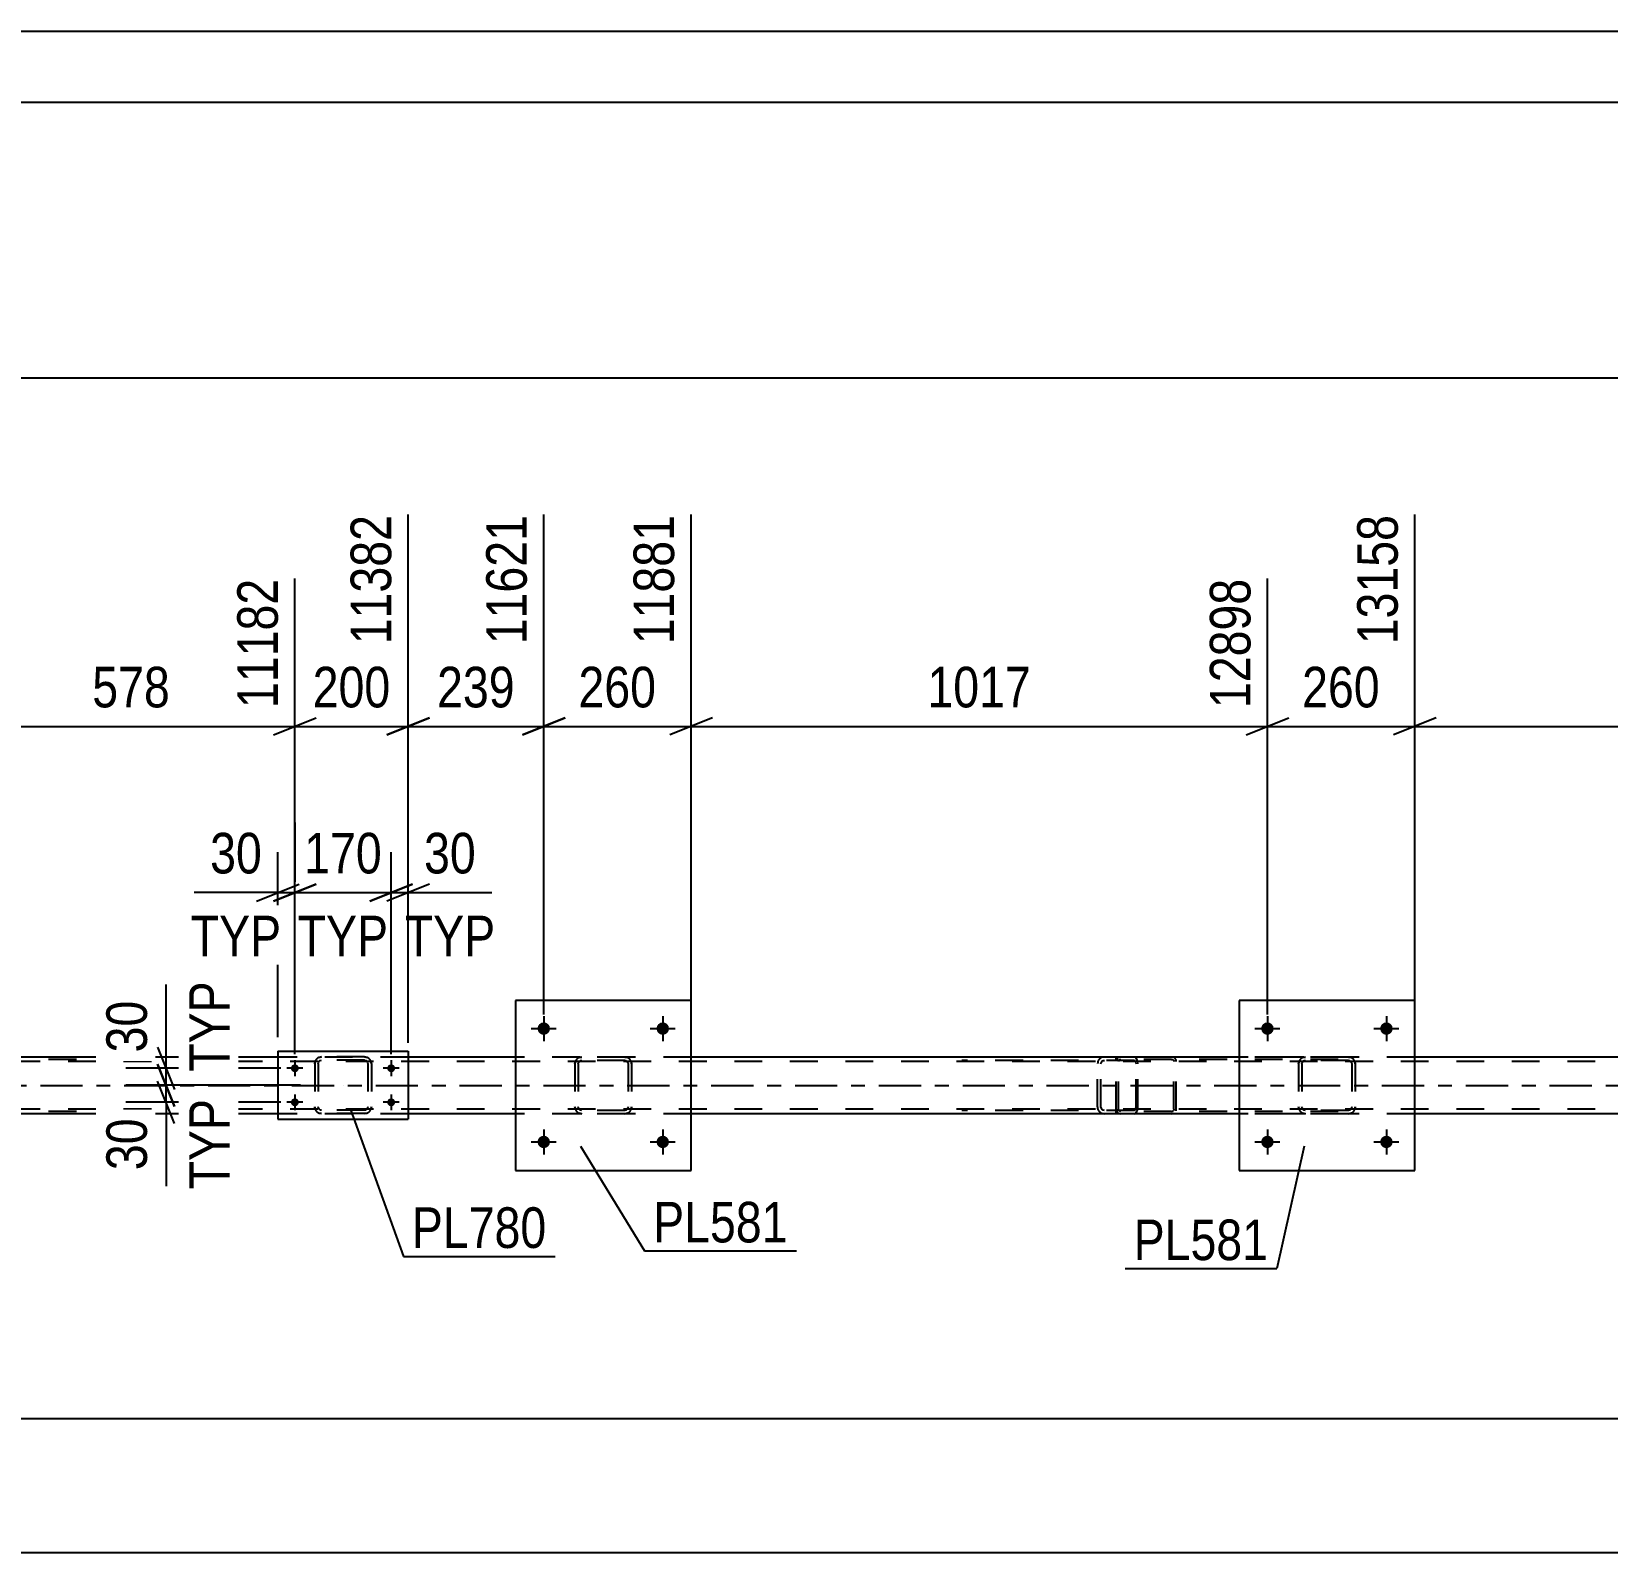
# Model space of a CAD drawing. Header units: millimetres. Extents: x -85 to 756, y -411 to 183.
# Drawn here: x 420.5 to 531.7, y 75.4 to 182.7 of the extents above; entities that cross this region are included whole.
import ezdxf

# ---------------------------------------------------------------- set-up
doc = ezdxf.new("R2010")
doc.units = ezdxf.units.MM
doc.linetypes.add('DXK_LINE_DOT2', pattern=[3.9198, 1.9599, -1.9599])
doc.linetypes.add('DXK_LINE_DOT3', pattern=[5.9187, 2.979, -0.9799, 0.9799, -0.9799])
doc.styles.add('Arial Narrow', font='ARIALN.TTF', dxfattribs={"height": 0.2})

# ---------------------------------------------------------------- blocks, each defined once
blk = doc.blocks.new('Unknown-814185790-1133')
at = {"color": 5, "linetype": 'Continuous'}
for p, q in [((756.15, 182.74), (-84.85, 182.74)), ((751.15, 177.74), (-79.85, 177.74))]:
    blk.add_line(p, q, dxfattribs=at)
blk = doc.blocks.new('Part-814185790-2768 - 2686')
at = {"color": 7, "linetype": 'DXK_LINE_DOT2'}
for p, q in [((459.11, 110.34), (459.3, 110.37)), ((459.3, 110.37), (459.11, 110.34)), ((459.2, 110.12), (459.3, 110.13)), ((462.34, 110.37), (459.3, 110.37)), ((462.34, 110.13), (459.3, 110.13)), ((462.34, 110.37), (462.52, 110.34)), ((462.52, 110.34), (462.34, 110.37)), ((462.34, 110.13), (462.43, 110.12)), ((458.82, 109.89), (458.85, 110.08)), ((458.85, 110.08), (458.82, 109.89)), ((458.82, 109.89), (458.82, 106.85)), ((459.06, 109.89), (459.07, 109.99)), ((459.06, 109.89), (459.06, 106.85)), ((459.07, 109.99), (459.13, 110.06)), ((459.13, 110.06), (459.2, 110.12)), ((462.43, 110.12), (462.51, 110.06)), ((462.51, 110.06), (462.56, 109.99)), ((462.56, 109.99), (462.58, 109.89)), ((462.58, 109.89), (462.58, 106.85)), ((462.78, 110.08), (462.82, 109.89)), ((462.82, 109.89), (462.78, 110.08)), ((462.82, 109.89), (462.82, 106.85)), ((458.85, 106.67), (458.82, 106.85)), ((458.82, 106.85), (458.85, 106.67)), ((459.07, 106.76), (459.06, 106.85)), ((462.58, 106.85), (462.56, 106.76)), ((462.82, 106.85), (462.78, 106.67)), ((462.78, 106.67), (462.82, 106.85)), ((459.13, 106.69), (459.07, 106.76)), ((459.3, 106.37), (459.11, 106.41)), ((459.11, 106.41), (459.3, 106.37)), ((459.2, 106.63), (459.13, 106.69)), ((459.3, 106.61), (459.2, 106.63)), ((462.34, 106.61), (459.3, 106.61)), ((462.34, 106.37), (459.3, 106.37)), ((462.43, 106.63), (462.34, 106.61)), ((462.52, 106.41), (462.34, 106.37)), ((462.34, 106.37), (462.52, 106.41)), ((462.51, 106.69), (462.43, 106.63)), ((462.56, 106.76), (462.51, 106.69))]:
    blk.add_line(p, q, dxfattribs=at)
at = {"color": 7, "linetype": 'DXK_LINE_DOT3'}
blk.add_line((460.82, 108.37), (460.82, 108.37), dxfattribs=at)
at = {"color": 7, "linetype": 'DXK_LINE_DOT2'}
for centre, start, end in [((459.3, 109.89), 112.5, 157.5), ((459.3, 109.89), 112.5, 157.5), ((462.34, 109.89), 22.5, 67.5), ((462.34, 109.89), 22.5, 67.5), ((459.3, 106.85), 202.5, 247.5), ((459.3, 106.85), 202.5, 247.5), ((462.34, 106.85), 292.5, 337.5), ((462.34, 106.85), 292.5, 337.5)]:
    blk.add_arc(centre, 0.48, start, end, dxfattribs=at)
blk = doc.blocks.new('Bolt-814185790-2688 - 2686')
at = {"linetype": 'Continuous'}
for points in [[(508.14, 112.38, -1), (507.26, 112.38, -1)], [(516.54, 112.38, -1), (515.66, 112.38, -1)]]:
    blk.add_hatch(color=1, dxfattribs=at).paths.add_polyline_path(points)
at = {"color": 1, "linetype": 'Continuous'}
for p, q in [((506.82, 112.38), (508.58, 112.38)), ((507.7, 113.26), (507.7, 111.5)), ((515.22, 112.38), (516.98, 112.38)), ((516.1, 113.26), (516.1, 111.5))]:
    blk.add_line(p, q, dxfattribs=at)
blk = doc.blocks.new('Part-814185790-2773 - 2686')
at = {"color": 2, "linetype": 'Continuous'}
for p, q in [((467.02, 114.37), (454.62, 114.37)), ((454.62, 114.37), (454.62, 102.37)), ((467.02, 102.37), (467.02, 114.37)), ((454.62, 102.37), (467.02, 102.37))]:
    blk.add_line(p, q, dxfattribs=at)
blk = doc.blocks.new('Part-814185790-2774 - 2686')
at = {"color": 7, "linetype": 'DXK_LINE_DOT2'}
for p, q in [((510.19, 110.34), (510.38, 110.37)), ((510.38, 110.37), (510.19, 110.34)), ((510.29, 110.12), (510.38, 110.13)), ((513.42, 110.37), (510.38, 110.37)), ((513.42, 110.13), (510.38, 110.13)), ((513.42, 110.37), (513.6, 110.34)), ((513.6, 110.34), (513.42, 110.37)), ((513.42, 110.13), (513.51, 110.12)), ((509.9, 109.89), (509.93, 110.08)), ((509.93, 110.08), (509.9, 109.89)), ((509.9, 109.89), (509.9, 106.85)), ((510.14, 109.89), (510.16, 109.99)), ((510.14, 109.89), (510.14, 106.85)), ((510.16, 109.99), (510.21, 110.06)), ((510.21, 110.06), (510.29, 110.12)), ((513.51, 110.12), (513.59, 110.06)), ((513.59, 110.06), (513.64, 109.99)), ((513.64, 109.99), (513.66, 109.89)), ((513.66, 109.89), (513.66, 106.85)), ((513.86, 110.08), (513.9, 109.89)), ((513.9, 109.89), (513.86, 110.08)), ((513.9, 109.89), (513.9, 106.85)), ((509.93, 106.67), (509.9, 106.85)), ((509.9, 106.85), (509.93, 106.67)), ((510.16, 106.76), (510.14, 106.85)), ((513.66, 106.85), (513.64, 106.76)), ((513.9, 106.85), (513.86, 106.67)), ((513.86, 106.67), (513.9, 106.85)), ((510.21, 106.69), (510.16, 106.76)), ((510.38, 106.37), (510.19, 106.41)), ((510.19, 106.41), (510.38, 106.37)), ((510.29, 106.63), (510.21, 106.69)), ((510.38, 106.61), (510.29, 106.63)), ((513.42, 106.61), (510.38, 106.61)), ((513.42, 106.37), (510.38, 106.37)), ((513.51, 106.63), (513.42, 106.61)), ((513.6, 106.41), (513.42, 106.37)), ((513.42, 106.37), (513.6, 106.41)), ((513.59, 106.69), (513.51, 106.63)), ((513.64, 106.76), (513.59, 106.69))]:
    blk.add_line(p, q, dxfattribs=at)
at = {"color": 7, "linetype": 'DXK_LINE_DOT3'}
blk.add_line((511.9, 108.37), (511.9, 108.37), dxfattribs=at)
at = {"color": 7, "linetype": 'DXK_LINE_DOT2'}
for centre, start, end in [((510.38, 109.89), 112.5, 157.5), ((510.38, 109.89), 112.5, 157.5), ((513.42, 109.89), 22.5, 67.5), ((513.42, 109.89), 22.5, 67.5), ((510.38, 106.85), 202.5, 247.5), ((510.38, 106.85), 202.5, 247.5), ((513.42, 106.85), 292.5, 337.5), ((513.42, 106.85), 292.5, 337.5)]:
    blk.add_arc(centre, 0.48, start, end, dxfattribs=at)
blk = doc.blocks.new('Part-814185790-2779 - 2686')
at = {"color": 2, "linetype": 'Continuous'}
for p, q in [((518.1, 114.37), (505.7, 114.37)), ((505.7, 114.37), (505.7, 102.37)), ((518.1, 102.37), (518.1, 114.37)), ((505.7, 102.37), (518.1, 102.37))]:
    blk.add_line(p, q, dxfattribs=at)
blk = doc.blocks.new('Bolt-814185790-2759 - 2686')
at = {"linetype": 'Continuous'}
for points in [[(457.06, 104.38, -1), (456.18, 104.38, -1)], [(465.46, 104.38, -1), (464.58, 104.38, -1)]]:
    blk.add_hatch(color=1, dxfattribs=at).paths.add_polyline_path(points)
at = {"color": 1, "linetype": 'Continuous'}
for p, q in [((456.62, 105.26), (456.62, 103.5)), ((465.02, 105.26), (465.02, 103.5)), ((455.74, 104.38), (457.5, 104.38)), ((464.14, 104.38), (465.9, 104.38))]:
    blk.add_line(p, q, dxfattribs=at)
blk = doc.blocks.new('Bolt-814185790-2760 - 2686')
at = {"linetype": 'Continuous'}
for points in [[(457.06, 112.38, -1), (456.18, 112.38, -1)], [(465.46, 112.38, -1), (464.58, 112.38, -1)]]:
    blk.add_hatch(color=1, dxfattribs=at).paths.add_polyline_path(points)
at = {"color": 1, "linetype": 'Continuous'}
for p, q in [((455.74, 112.38), (457.5, 112.38)), ((456.62, 113.26), (456.62, 111.5)), ((464.14, 112.38), (465.9, 112.38)), ((465.02, 113.26), (465.02, 111.5))]:
    blk.add_line(p, q, dxfattribs=at)
blk = doc.blocks.new('Bolt-814185790-2761 - 2686')
at = {"linetype": 'Continuous'}
for points in [[(508.14, 104.38, -1), (507.26, 104.38, -1)], [(516.54, 104.38, -1), (515.66, 104.38, -1)]]:
    blk.add_hatch(color=1, dxfattribs=at).paths.add_polyline_path(points)
at = {"color": 1, "linetype": 'Continuous'}
for p, q in [((507.7, 105.26), (507.7, 103.5)), ((516.1, 105.26), (516.1, 103.5)), ((506.82, 104.38), (508.58, 104.38)), ((515.22, 104.38), (516.98, 104.38))]:
    blk.add_line(p, q, dxfattribs=at)
blk = doc.blocks.new('Part-814185790-2809 - 2686')
at = {"color": 2, "linetype": 'Continuous'}
for p, q in [((437.85, 110.37), (415.94, 110.37)), ((454.62, 110.37), (447.05, 110.37)), ((505.7, 110.37), (467.02, 110.37)), ((556.78, 110.37), (518.1, 110.37)), ((437.85, 106.37), (415.94, 106.37)), ((454.62, 106.37), (447.05, 106.37)), ((505.7, 106.37), (467.02, 106.37)), ((556.78, 106.37), (518.1, 106.37))]:
    blk.add_line(p, q, dxfattribs=at)
at = {"color": 7, "linetype": 'DXK_LINE_DOT2'}
for p, q in [((447.05, 110.37), (437.85, 110.37)), ((467.02, 110.37), (454.62, 110.37)), ((518.1, 110.37), (505.7, 110.37)), ((640.59, 110.05), (36.37, 110.05)), ((640.59, 106.69), (36.37, 106.69)), ((447.05, 106.37), (437.85, 106.37)), ((467.02, 106.37), (454.62, 106.37)), ((518.1, 106.37), (505.7, 106.37))]:
    blk.add_line(p, q, dxfattribs=at)
at = {"color": 7, "linetype": 'DXK_LINE_DOT3'}
blk.add_line((36.37, 108.37), (640.59, 108.37), dxfattribs=at)
blk = doc.blocks.new('Part-814185790-2864 - 2686')
at = {"color": 7, "linetype": 'DXK_LINE_DOT2'}
for p, q in [((497.04, 110.18), (497.02, 110.05)), ((497.2, 110.12), (497.24, 110.17)), ((497.36, 110.37), (497.23, 110.35)), ((497.24, 110.17), (497.29, 110.2)), ((497.29, 110.2), (497.36, 110.21)), ((512.69, 110.37), (497.36, 110.37)), ((512.69, 110.21), (497.36, 110.21)), ((501.06, 110.35), (500.93, 110.37)), ((500.93, 110.21), (501, 110.2)), ((501, 110.2), (501.02, 110.19)), ((501.02, 110.19), (501.05, 110.17)), ((501.05, 110.17), (501.09, 110.12)), ((501.27, 110.05), (501.25, 110.18)), ((497.02, 106.69), (497.02, 110.05)), ((497.19, 110.05), (497.2, 110.12)), ((497.19, 106.69), (497.19, 110.05)), ((501.09, 110.12), (501.1, 110.05)), ((501.1, 106.69), (501.1, 110.05)), ((501.27, 106.69), (501.27, 110.05)), ((497.02, 106.69), (497.04, 106.57)), ((497.2, 106.63), (497.19, 106.69)), ((497.24, 106.58), (497.2, 106.63)), ((497.23, 106.4), (497.36, 106.37)), ((497.29, 106.55), (497.24, 106.58)), ((497.36, 106.53), (497.29, 106.55)), ((512.69, 106.53), (497.36, 106.53)), ((512.69, 106.37), (497.36, 106.37)), ((500.93, 106.53), (501, 106.55)), ((500.93, 106.37), (501.06, 106.4)), ((501, 106.55), (501.02, 106.56)), ((501.02, 106.56), (501.05, 106.58)), ((501.09, 106.63), (501.05, 106.58)), ((501.1, 106.69), (501.09, 106.63)), ((501.25, 106.57), (501.27, 106.69))]:
    blk.add_line(p, q, dxfattribs=at)
for centre, start, end in [((497.34, 110.04), 110.7583, 155.68), ((500.95, 110.04), 24.32, 69.2417), ((497.34, 106.71), 204.32, 249.2417)]:
    blk.add_arc(centre, 0.331, start, end, dxfattribs=at)
blk = doc.blocks.new('Part-814185790-2871 - 2686')
at = {"color": 7, "linetype": 'DXK_LINE_DOT2'}
for p, q in [((411.91, 110.18), (411.88, 110.05)), ((412.07, 110.12), (412.1, 110.17)), ((412.22, 110.37), (412.09, 110.35)), ((412.1, 110.17), (412.16, 110.2)), ((412.16, 110.2), (412.22, 110.21)), ((427.55, 110.37), (412.22, 110.37)), ((427.55, 110.21), (412.22, 110.21)), ((415.93, 110.35), (415.8, 110.37)), ((415.8, 110.21), (415.86, 110.2)), ((415.86, 110.2), (415.92, 110.17)), ((415.92, 110.17), (415.96, 110.12)), ((416.14, 110.05), (416.11, 110.18)), ((411.88, 106.69), (411.88, 110.05)), ((412.05, 110.05), (412.07, 110.12)), ((412.05, 106.69), (412.05, 110.05)), ((415.96, 110.12), (415.97, 110.05)), ((415.97, 106.69), (415.97, 110.05)), ((416.14, 106.69), (416.14, 110.05)), ((411.88, 106.69), (411.91, 106.57)), ((412.07, 106.63), (412.05, 106.69)), ((412.1, 106.58), (412.07, 106.63)), ((412.09, 106.4), (412.22, 106.37)), ((412.16, 106.55), (412.1, 106.58)), ((412.22, 106.53), (412.16, 106.55)), ((427.55, 106.53), (412.22, 106.53)), ((427.55, 106.37), (412.22, 106.37)), ((415.86, 106.55), (415.8, 106.53)), ((415.8, 106.37), (415.93, 106.4)), ((415.92, 106.58), (415.86, 106.55)), ((415.96, 106.63), (415.92, 106.58)), ((415.97, 106.69), (415.96, 106.63)), ((416.11, 106.57), (416.14, 106.69))]:
    blk.add_line(p, q, dxfattribs=at)
for centre, start, end in [((412.21, 110.04), 110.7583, 155.68), ((415.81, 110.04), 24.32, 69.2417), ((412.21, 106.71), 204.32, 249.2417)]:
    blk.add_arc(centre, 0.331, start, end, dxfattribs=at)
blk = doc.blocks.new('Part-814185790-2991 - 2686')
at = {"color": 7, "linetype": 'DXK_LINE_DOT2'}
for p, q in [((498.29, 110.37), (486.14, 110.37)), ((498.29, 110.13), (486.14, 110.13)), ((496.2, 110.37), (496.01, 110.34)), ((496.11, 110.12), (496.2, 110.13)), ((497.02, 110.13), (497.02, 110.37)), ((498.4, 110.34), (498.29, 110.37)), ((498.29, 110.13), (498.34, 110.12)), ((498.48, 110.23), (498.4, 110.34)), ((498.54, 110.08), (498.48, 110.23)), ((495.72, 109.98), (495.7, 109.89)), ((495.7, 106.85), (495.7, 109.89)), ((495.74, 110.08), (495.72, 109.98)), ((495.95, 109.89), (495.97, 109.99)), ((495.95, 106.85), (495.95, 109.89)), ((495.97, 109.99), (496.02, 110.06)), ((496.02, 110.06), (496.11, 110.12)), ((498.34, 110.12), (498.39, 110.06)), ((498.39, 110.06), (498.42, 109.99)), ((498.42, 109.99), (498.43, 109.89)), ((498.43, 106.85), (498.43, 109.89)), ((498.56, 109.89), (498.54, 110.08)), ((498.56, 106.85), (498.56, 109.89)), ((495.7, 106.85), (495.71, 106.79)), ((495.96, 106.79), (495.95, 106.85)), ((498.42, 106.76), (498.43, 106.85)), ((498.54, 106.67), (498.56, 106.85)), ((498.29, 106.61), (486.14, 106.61)), ((498.29, 106.37), (486.14, 106.37)), ((495.71, 106.79), (495.74, 106.67)), ((495.97, 106.76), (495.96, 106.79)), ((496.02, 106.69), (495.97, 106.76)), ((496.01, 106.41), (496.2, 106.37)), ((496.11, 106.63), (496.02, 106.69)), ((496.2, 106.61), (496.11, 106.63)), ((497.02, 106.37), (497.02, 106.61)), ((498.34, 106.63), (498.29, 106.61)), ((498.29, 106.37), (498.4, 106.41)), ((498.39, 106.69), (498.34, 106.63)), ((498.39, 106.69), (498.4, 106.72)), ((498.4, 106.72), (498.42, 106.76)), ((498.4, 106.41), (498.48, 106.52)), ((498.48, 106.52), (498.5, 106.55)), ((498.5, 106.55), (498.54, 106.67))]:
    blk.add_line(p, q, dxfattribs=at)
for centre, start, end in [((496.19, 109.88), 111.1941, 156.1506), ((496.19, 106.87), 203.8494, 248.8059)]:
    blk.add_arc(centre, 0.492, start, end, dxfattribs=at)
blk = doc.blocks.new('Part-814185790-2992 - 2686')
at = {"color": 7, "linetype": 'DXK_LINE_DOT2'}
for p, q in [((440.74, 110.34), (440.93, 110.38)), ((440.93, 110.38), (440.74, 110.34)), ((440.84, 110.12), (440.93, 110.14)), ((443.97, 110.38), (440.93, 110.38)), ((443.97, 110.14), (440.93, 110.14)), ((443.97, 110.38), (444.15, 110.34)), ((444.15, 110.34), (443.97, 110.38)), ((443.97, 110.14), (444.06, 110.12)), ((440.45, 109.9), (440.48, 110.08)), ((440.48, 110.08), (440.45, 109.9)), ((440.45, 109.9), (440.45, 106.86)), ((440.69, 109.9), (440.71, 109.99)), ((440.69, 109.9), (440.69, 106.86)), ((440.71, 109.99), (440.76, 110.07)), ((440.76, 110.07), (440.84, 110.12)), ((444.06, 110.12), (444.14, 110.07)), ((444.14, 110.07), (444.19, 109.99)), ((444.19, 109.99), (444.21, 109.9)), ((444.21, 109.9), (444.21, 106.86)), ((444.41, 110.08), (444.45, 109.9)), ((444.45, 109.9), (444.41, 110.08)), ((444.45, 109.9), (444.45, 106.86)), ((440.48, 106.67), (440.45, 106.86)), ((440.45, 106.86), (440.48, 106.67)), ((440.71, 106.76), (440.69, 106.86)), ((444.21, 106.86), (444.19, 106.76)), ((444.45, 106.86), (444.41, 106.67)), ((444.41, 106.67), (444.45, 106.86)), ((440.76, 106.69), (440.71, 106.76)), ((440.93, 106.38), (440.74, 106.41)), ((440.74, 106.41), (440.93, 106.38)), ((440.84, 106.63), (440.76, 106.69)), ((440.93, 106.62), (440.84, 106.63)), ((443.97, 106.62), (440.93, 106.62)), ((443.97, 106.38), (440.93, 106.38)), ((444.06, 106.63), (443.97, 106.62)), ((444.15, 106.41), (443.97, 106.38)), ((443.97, 106.38), (444.15, 106.41)), ((444.14, 106.69), (444.06, 106.63)), ((444.19, 106.76), (444.14, 106.69))]:
    blk.add_line(p, q, dxfattribs=at)
at = {"color": 7, "linetype": 'DXK_LINE_DOT3'}
blk.add_line((442.45, 108.38), (442.45, 108.38), dxfattribs=at)
at = {"color": 7, "linetype": 'DXK_LINE_DOT2'}
for centre, start, end in [((440.93, 109.9), 112.5, 157.5), ((440.93, 109.9), 112.5, 157.5), ((443.97, 109.9), 22.5, 67.5), ((443.97, 109.9), 22.5, 67.5), ((440.93, 106.86), 202.5, 247.5), ((440.93, 106.86), 202.5, 247.5), ((443.97, 106.86), 292.5, 337.5), ((443.97, 106.86), 292.5, 337.5)]:
    blk.add_arc(centre, 0.48, start, end, dxfattribs=at)
blk = doc.blocks.new('Part-814185790-2997 - 2686')
at = {"color": 2, "linetype": 'Continuous'}
for p, q in [((437.85, 110.78), (437.85, 105.98)), ((437.85, 110.78), (447.05, 110.78)), ((447.05, 110.78), (447.05, 105.98)), ((437.85, 105.98), (447.05, 105.98))]:
    blk.add_line(p, q, dxfattribs=at)
blk = doc.blocks.new('Bolt-814185790-2998 - 2686')
at = {"linetype": 'Continuous'}
for points in [[(439.05, 109.3, -1), (439.05, 109.86, -1)], [(445.85, 109.3, -1), (445.85, 109.86, -1)], [(439.05, 106.9, -1), (439.05, 107.46, -1)], [(445.85, 106.9, -1), (445.85, 107.46, -1)]]:
    blk.add_hatch(color=1, dxfattribs=at).paths.add_polyline_path(points)
at = {"color": 1, "linetype": 'Continuous'}
for p, q in [((439.05, 110.14), (439.05, 109.02)), ((445.85, 110.14), (445.85, 109.02)), ((439.61, 109.58), (438.49, 109.58)), ((446.41, 109.58), (445.29, 109.58)), ((439.61, 107.18), (438.49, 107.18)), ((439.05, 107.74), (439.05, 106.62)), ((446.41, 107.18), (445.29, 107.18)), ((445.85, 107.74), (445.85, 106.62))]:
    blk.add_line(p, q, dxfattribs=at)
blk = doc.blocks.new('StraightDimension-814185790-11773 - 2686')
at = {"color": 7, "linetype": 'Continuous'}
for p, q in [((437.85, 111.78), (437.85, 124.83)), ((439.05, 110.58), (439.05, 124.83)), ((436.35, 121.38), (439.35, 122.58)), ((440.55, 122.58), (437.55, 121.38)), ((437.85, 121.98), (431.94, 121.98)), ((437.85, 121.98), (431.94, 121.98)), ((437.85, 121.98), (439.05, 121.98))]:
    blk.add_line(p, q, dxfattribs=at)
at = {"color": 0}
blk.add_wipeout([(437.32, 122.73), (437.32, 126.93), (432.47, 126.93), (432.47, 122.73)], dxfattribs=at)
at = {"color": 0, "linetype": 'Continuous'}
blk.add_wipeout([(438.69, 116.88), (438.69, 121.08), (431.1, 121.08), (431.1, 116.88)], dxfattribs=at)
at = {"color": 3, "style": 'Arial Narrow'}
blk.add_text('30', height=2.863, dxfattribs=at).set_placement((433.07, 123.33))
at = {"color": 3, "linetype": 'Continuous', "style": 'Arial Narrow'}
blk.add_text('TYP', height=2.863, dxfattribs=at).set_placement((431.7, 117.48))
blk = doc.blocks.new('StraightDimension-814185790-11772 - 2686')
at = {"color": 7, "linetype": 'Continuous'}
for p, q in [((439.05, 110.58), (439.05, 124.83)), ((445.85, 110.58), (445.85, 124.83)), ((437.55, 121.38), (440.55, 122.58)), ((447.35, 122.58), (444.35, 121.38)), ((439.05, 121.98), (445.85, 121.98))]:
    blk.add_line(p, q, dxfattribs=at)
at = {"color": 0}
blk.add_wipeout([(445.79, 122.73), (445.79, 126.93), (439.11, 126.93), (439.11, 122.73)], dxfattribs=at)
at = {"color": 0, "linetype": 'Continuous'}
blk.add_wipeout([(446.24, 116.88), (446.24, 121.08), (438.65, 121.08), (438.65, 116.88)], dxfattribs=at)
at = {"color": 3, "style": 'Arial Narrow'}
blk.add_text('170', height=2.863, dxfattribs=at).set_placement((439.71, 123.33))
at = {"color": 3, "linetype": 'Continuous', "style": 'Arial Narrow'}
blk.add_text('TYP', height=2.863, dxfattribs=at).set_placement((439.25, 117.48))
blk = doc.blocks.new('StraightDimension-814185790-11771 - 2686')
at = {"color": 7, "linetype": 'Continuous'}
for p, q in [((445.85, 110.58), (445.85, 124.83)), ((447.05, 111.78), (447.05, 124.83)), ((444.35, 121.38), (447.35, 122.58)), ((448.55, 122.58), (445.55, 121.38)), ((445.85, 121.98), (447.05, 121.98)), ((447.05, 121.98), (452.95, 121.98)), ((447.05, 121.98), (452.95, 121.98))]:
    blk.add_line(p, q, dxfattribs=at)
at = {"color": 0}
blk.add_wipeout([(452.43, 122.73), (452.43, 126.93), (447.57, 126.93), (447.57, 122.73)], dxfattribs=at)
at = {"color": 0, "linetype": 'Continuous'}
blk.add_wipeout([(453.8, 116.88), (453.8, 121.08), (446.21, 121.08), (446.21, 116.88)], dxfattribs=at)
at = {"color": 3, "style": 'Arial Narrow'}
blk.add_text('30', height=2.863, dxfattribs=at).set_placement((448.17, 123.33))
at = {"color": 3, "linetype": 'Continuous', "style": 'Arial Narrow'}
blk.add_text('TYP', height=2.863, dxfattribs=at).set_placement((446.81, 117.48))
blk = doc.blocks.new('StraightDimension-814185790-11111 - 2686')
at = {"color": 7, "linetype": 'Continuous'}
for p, q in [((447.05, 111.37), (447.05, 148.65)), ((439.05, 110.58), (439.05, 144.15)), ((437.55, 133.1), (440.55, 134.3)), ((439.05, 133.7), (447.05, 133.7)), ((448.55, 134.3), (445.55, 133.1))]:
    blk.add_line(p, q, dxfattribs=at)
at = {"color": 0}
blk.add_wipeout([(446.39, 134.45), (446.39, 138.65), (439.71, 138.65), (439.71, 134.45)], dxfattribs=at)
at = {"color": 3, "style": 'Arial Narrow'}
blk.add_text('200', height=2.863, dxfattribs=at).set_placement((440.31, 135.05))
at = {"color": 0, "linetype": 'Continuous'}
blk.add_wipeout([(446.45, 149.25), (442.25, 149.25), (442.25, 138.9), (446.45, 138.9)], dxfattribs=at)
at = {"color": 3, "linetype": 'Continuous', "style": 'Arial Narrow'}
blk.add_text('11382', height=2.863, rotation=90.0002, dxfattribs=at).set_placement((445.85, 139.5))
blk = doc.blocks.new('StraightDimension-814185790-3052 - 2686')
at = {"color": 7, "linetype": 'Continuous'}
blk.add_line((11.14, 75.41), (640.59, 75.41), dxfattribs=at)
blk = doc.blocks.new('StraightDimension-814185790-3168 - 2686')
at = {"color": 7, "linetype": 'Continuous'}
blk.add_line((10.5, 158.31), (641.23, 158.31), dxfattribs=at)
blk = doc.blocks.new('StraightDimension-814185790-3191 - 2686')
at = {"color": 7, "linetype": 'Continuous'}
blk.add_line((75.36, 84.87), (640.59, 84.87), dxfattribs=at)
blk = doc.blocks.new('StraightDimension-814185790-8532 - 2686')
at = {"color": 7, "linetype": 'Continuous'}
for p, q in [((429.96, 109.58), (429.96, 115.48)), ((429.96, 109.58), (429.96, 115.48)), ((429.36, 111.08), (430.56, 108.08)), ((438.05, 109.58), (427.11, 109.58)), ((430.56, 106.88), (429.36, 109.88)), ((429.96, 108.38), (429.96, 109.58)), ((439.45, 108.38), (427.11, 108.38))]:
    blk.add_line(p, q, dxfattribs=at)
at = {"color": 0, "linetype": 'Continuous'}
blk.add_wipeout([(435.06, 116.32), (430.86, 116.32), (430.86, 108.73), (435.06, 108.73)], dxfattribs=at)
at = {"color": 0}
blk.add_wipeout([(429.21, 114.96), (425.01, 114.96), (425.01, 110.1), (429.21, 110.1)], dxfattribs=at)
at = {"color": 3, "linetype": 'Continuous', "style": 'Arial Narrow'}
blk.add_text('TYP', height=2.863, rotation=90.0002, dxfattribs=at).set_placement((434.46, 109.33))
at = {"color": 3, "style": 'Arial Narrow'}
blk.add_text('30', height=2.863, rotation=90.0002, dxfattribs=at).set_placement((428.61, 110.7))
blk = doc.blocks.new('StraightDimension-814185790-8533 - 2686')
at = {"color": 7, "linetype": 'Continuous'}
for p, q in [((429.36, 109.88), (430.56, 106.88)), ((439.45, 108.38), (427.11, 108.38)), ((430.56, 105.68), (429.36, 108.68)), ((429.96, 107.18), (429.96, 108.38)), ((438.05, 107.18), (427.11, 107.18)), ((429.96, 107.18), (429.96, 101.27)), ((429.96, 107.18), (429.96, 101.27))]:
    blk.add_line(p, q, dxfattribs=at)
at = {"color": 0, "linetype": 'Continuous'}
blk.add_wipeout([(435.06, 108.02), (430.86, 108.02), (430.86, 100.43), (435.06, 100.43)], dxfattribs=at)
at = {"color": 0}
blk.add_wipeout([(429.21, 106.65), (425.01, 106.65), (425.01, 101.79), (429.21, 101.79)], dxfattribs=at)
at = {"color": 3, "linetype": 'Continuous', "style": 'Arial Narrow'}
blk.add_text('TYP', height=2.863, rotation=90.0002, dxfattribs=at).set_placement((434.46, 101.03))
at = {"color": 3, "style": 'Arial Narrow'}
blk.add_text('30', height=2.863, rotation=90.0002, dxfattribs=at).set_placement((428.61, 102.39))
blk = doc.blocks.new('StraightDimension-814185790-11106 - 2686')
at = {"color": 7, "linetype": 'Continuous'}
for p, q in [((518.1, 111.37), (518.1, 148.65)), ((558.78, 113.38), (558.78, 144.15)), ((519.6, 134.3), (516.6, 133.1)), ((518.1, 133.7), (558.78, 133.7)), ((557.28, 133.1), (560.28, 134.3))]:
    blk.add_line(p, q, dxfattribs=at)
at = {"color": 0}
blk.add_wipeout([(542.69, 134.45), (542.69, 138.65), (534.18, 138.65), (534.18, 134.45)], dxfattribs=at)
at = {"color": 3, "style": 'Arial Narrow'}
blk.add_text('1017', height=2.863, dxfattribs=at).set_placement((534.78, 135.05))
at = {"color": 0, "linetype": 'Continuous'}
blk.add_wipeout([(558.18, 144.75), (553.98, 144.75), (553.98, 134.4), (558.18, 134.4)], dxfattribs=at)
at = {"color": 3, "linetype": 'Continuous', "style": 'Arial Narrow'}
blk.add_text('14175', height=2.863, rotation=90.0002, dxfattribs=at).set_placement((557.58, 135))
blk = doc.blocks.new('StraightDimension-814185790-11107 - 2686')
at = {"color": 7, "linetype": 'Continuous'}
for p, q in [((518.1, 111.37), (518.1, 148.65)), ((507.7, 113.38), (507.7, 144.15)), ((506.2, 133.1), (509.2, 134.3)), ((507.7, 133.7), (518.1, 133.7)), ((519.6, 134.3), (516.6, 133.1))]:
    blk.add_line(p, q, dxfattribs=at)
at = {"color": 0}
blk.add_wipeout([(516.24, 134.45), (516.24, 138.65), (509.55, 138.65), (509.55, 134.45)], dxfattribs=at)
at = {"color": 3, "style": 'Arial Narrow'}
blk.add_text('260', height=2.863, dxfattribs=at).set_placement((510.15, 135.05))
at = {"color": 0, "linetype": 'Continuous'}
blk.add_wipeout([(517.5, 149.25), (513.3, 149.25), (513.3, 138.9), (517.5, 138.9)], dxfattribs=at)
at = {"color": 3, "linetype": 'Continuous', "style": 'Arial Narrow'}
blk.add_text('13158', height=2.863, rotation=90.0002, dxfattribs=at).set_placement((516.9, 139.5))
blk = doc.blocks.new('StraightDimension-814185790-11108 - 2686')
at = {"color": 7, "linetype": 'Continuous'}
for p, q in [((467.02, 111.37), (467.02, 148.65)), ((507.7, 113.38), (507.7, 144.15)), ((468.52, 134.3), (465.52, 133.1)), ((467.02, 133.7), (507.7, 133.7)), ((506.2, 133.1), (509.2, 134.3))]:
    blk.add_line(p, q, dxfattribs=at)
at = {"color": 0}
blk.add_wipeout([(491.61, 134.45), (491.61, 138.65), (483.1, 138.65), (483.1, 134.45)], dxfattribs=at)
at = {"color": 3, "style": 'Arial Narrow'}
blk.add_text('1017', height=2.863, dxfattribs=at).set_placement((483.7, 135.05))
at = {"color": 0, "linetype": 'Continuous'}
blk.add_wipeout([(507.1, 144.75), (502.9, 144.75), (502.9, 134.4), (507.1, 134.4)], dxfattribs=at)
at = {"color": 3, "linetype": 'Continuous', "style": 'Arial Narrow'}
blk.add_text('12898', height=2.863, rotation=90.0002, dxfattribs=at).set_placement((506.5, 135))
blk = doc.blocks.new('StraightDimension-814185790-11109 - 2686')
at = {"color": 7, "linetype": 'Continuous'}
for p, q in [((456.62, 113.38), (456.62, 148.65)), ((467.02, 111.37), (467.02, 148.65)), ((455.12, 133.1), (458.12, 134.3)), ((456.62, 133.7), (467.02, 133.7)), ((468.52, 134.3), (465.52, 133.1))]:
    blk.add_line(p, q, dxfattribs=at)
at = {"color": 0}
blk.add_wipeout([(465.16, 134.45), (465.16, 138.65), (458.47, 138.65), (458.47, 134.45)], dxfattribs=at)
at = {"color": 3, "style": 'Arial Narrow'}
blk.add_text('260', height=2.863, dxfattribs=at).set_placement((459.07, 135.05))
at = {"color": 0, "linetype": 'Continuous'}
blk.add_wipeout([(466.42, 149.25), (462.22, 149.25), (462.22, 138.9), (466.42, 138.9)], dxfattribs=at)
at = {"color": 3, "linetype": 'Continuous', "style": 'Arial Narrow'}
blk.add_text('11881', height=2.863, rotation=90.0002, dxfattribs=at).set_placement((465.82, 139.5))
blk = doc.blocks.new('StraightDimension-814185790-11110 - 2686')
at = {"color": 7, "linetype": 'Continuous'}
for p, q in [((447.05, 111.37), (447.05, 148.65)), ((456.62, 113.38), (456.62, 148.65)), ((445.55, 133.1), (448.55, 134.3)), ((447.05, 133.7), (456.62, 133.7)), ((458.12, 134.3), (455.12, 133.1))]:
    blk.add_line(p, q, dxfattribs=at)
at = {"color": 0}
blk.add_wipeout([(455.17, 134.45), (455.17, 138.65), (448.49, 138.65), (448.49, 134.45)], dxfattribs=at)
at = {"color": 3, "style": 'Arial Narrow'}
blk.add_text('239', height=2.863, dxfattribs=at).set_placement((449.09, 135.05))
at = {"color": 0, "linetype": 'Continuous'}
blk.add_wipeout([(456.02, 149.25), (451.82, 149.25), (451.82, 138.9), (456.02, 138.9)], dxfattribs=at)
at = {"color": 3, "linetype": 'Continuous', "style": 'Arial Narrow'}
blk.add_text('11621', height=2.863, rotation=90.0002, dxfattribs=at).set_placement((455.42, 139.5))
blk = doc.blocks.new('StraightDimension-814185790-11112 - 2686')
at = {"color": 7, "linetype": 'Continuous'}
for p, q in [((415.94, 111.37), (415.94, 148.65)), ((439.05, 110.58), (439.05, 144.15)), ((417.44, 134.3), (414.44, 133.1)), ((415.94, 133.7), (439.05, 133.7)), ((437.55, 133.1), (440.55, 134.3))]:
    blk.add_line(p, q, dxfattribs=at)
at = {"color": 0}
blk.add_wipeout([(430.83, 134.45), (430.83, 138.65), (424.15, 138.65), (424.15, 134.45)], dxfattribs=at)
at = {"color": 3, "style": 'Arial Narrow'}
blk.add_text('578', height=2.863, dxfattribs=at).set_placement((424.75, 135.05))
at = {"color": 0, "linetype": 'Continuous'}
blk.add_wipeout([(438.45, 144.75), (434.25, 144.75), (434.25, 134.4), (438.45, 134.4)], dxfattribs=at)
at = {"color": 3, "linetype": 'Continuous', "style": 'Arial Narrow'}
blk.add_text('11182', height=2.863, rotation=90.0002, dxfattribs=at).set_placement((437.85, 135))
blk = doc.blocks.new('Mark-814185790-2769 - 2686')
at = {"color": 30, "linetype": 'Continuous'}
for p, q in [((459.21, 104.09), (463.74, 96.69)), ((463.74, 96.69), (474.45, 96.69))]:
    blk.add_line(p, q, dxfattribs=at)
at = {"color": 0}
blk.add_wipeout([(473.85, 97.29), (473.85, 100.29), (464.34, 100.29), (464.34, 97.29)], dxfattribs=at)
blk.add_wipeout([(473.85, 97.29), (473.85, 100.29), (464.34, 100.29), (464.34, 97.29)], dxfattribs=at)
at = {"color": 3, "style": 'Arial Narrow'}
blk.add_text('PL581', height=2.863, dxfattribs=at).set_placement((464.34, 97.29))
blk = doc.blocks.new('Mark-814185790-2775 - 2686')
at = {"color": 30, "linetype": 'Continuous'}
for p in [(510.29, 104.09), (497.66, 95.44)]:
    blk.add_line(p, (508.37, 95.44), dxfattribs=at)
at = {"color": 0}
blk.add_wipeout([(507.77, 96.04), (507.77, 99.04), (498.26, 99.04), (498.26, 96.04)], dxfattribs=at)
blk.add_wipeout([(507.77, 96.04), (507.77, 99.04), (498.26, 99.04), (498.26, 96.04)], dxfattribs=at)
at = {"color": 3, "style": 'Arial Narrow'}
blk.add_text('PL581', height=2.863, dxfattribs=at).set_placement((498.26, 96.04))
blk = doc.blocks.new('Mark-814185790-2993 - 2686')
at = {"color": 30, "linetype": 'Continuous'}
for p, q in [((442.97, 106.66), (446.71, 96.3)), ((446.71, 96.3), (457.42, 96.3))]:
    blk.add_line(p, q, dxfattribs=at)
at = {"color": 0}
blk.add_wipeout([(456.82, 96.9), (456.82, 99.9), (447.31, 99.9), (447.31, 96.9)], dxfattribs=at)
blk.add_wipeout([(456.82, 96.9), (456.82, 99.9), (447.31, 99.9), (447.31, 96.9)], dxfattribs=at)
at = {"color": 3, "style": 'Arial Narrow'}
blk.add_text('PL780', height=2.863, dxfattribs=at).set_placement((447.31, 96.9))

msp = doc.modelspace()

# ---------------------------------------------------------------- block references
for name in ['Unknown-814185790-1133', 'Part-814185790-2773 - 2686', 'Part-814185790-2779 - 2686', 'Bolt-814185790-2760 - 2686', 'Bolt-814185790-2688 - 2686', 'Part-814185790-2809 - 2686', 'Part-814185790-2871 - 2686', 'Part-814185790-2997 - 2686', 'Bolt-814185790-2998 - 2686', 'Part-814185790-2992 - 2686', 'Part-814185790-2768 - 2686', 'Part-814185790-2991 - 2686', 'Part-814185790-2864 - 2686', 'Part-814185790-2774 - 2686', 'Bolt-814185790-2759 - 2686', 'Bolt-814185790-2761 - 2686']:
    msp.add_blockref(name, (0, 0))

# ---------------------------------------------------------------- next in the draw order: block references
for name in ['StraightDimension-814185790-11773 - 2686', 'StraightDimension-814185790-3052 - 2686']:
    msp.add_blockref(name, (0, 0))

# ---------------------------------------------------------------- next in the draw order: block references
for name in ['StraightDimension-814185790-11772 - 2686', 'StraightDimension-814185790-3191 - 2686']:
    msp.add_blockref(name, (0, 0))

# ---------------------------------------------------------------- next in the draw order: block references
for name in ['StraightDimension-814185790-11771 - 2686', 'Mark-814185790-2993 - 2686', 'Mark-814185790-2769 - 2686', 'Mark-814185790-2775 - 2686']:
    msp.add_blockref(name, (0, 0))

# ---------------------------------------------------------------- next in the draw order: block references
msp.add_blockref('StraightDimension-814185790-11111 - 2686', (0, 0))

# ---------------------------------------------------------------- next in the draw order: block references
msp.add_blockref('StraightDimension-814185790-3168 - 2686', (0, 0))

# ---------------------------------------------------------------- next in the draw order: block references
for name in ['StraightDimension-814185790-11106 - 2686', 'StraightDimension-814185790-8532 - 2686']:
    msp.add_blockref(name, (0, 0))

# ---------------------------------------------------------------- next in the draw order: block references
for name in ['StraightDimension-814185790-11107 - 2686', 'StraightDimension-814185790-11112 - 2686', 'StraightDimension-814185790-8533 - 2686']:
    msp.add_blockref(name, (0, 0))

# ---------------------------------------------------------------- next in the draw order: block references
msp.add_blockref('StraightDimension-814185790-11108 - 2686', (0, 0))

# ---------------------------------------------------------------- next in the draw order: block references
msp.add_blockref('StraightDimension-814185790-11109 - 2686', (0, 0))

# ---------------------------------------------------------------- next in the draw order: block references
msp.add_blockref('StraightDimension-814185790-11110 - 2686', (0, 0))

doc.saveas('drawing.dxf')
